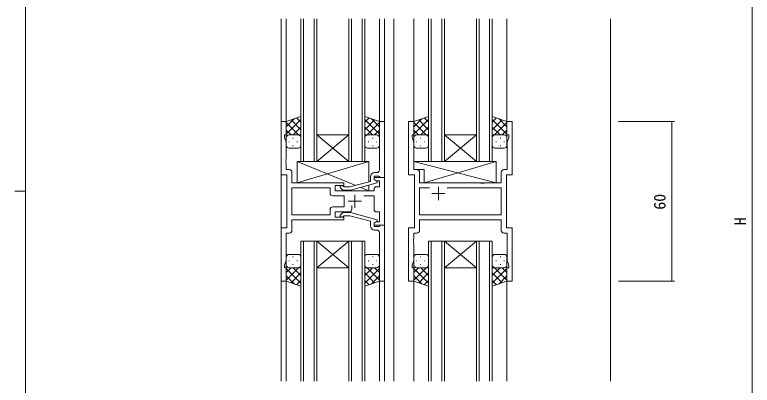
# Model space of a CAD drawing. Units: millimetres, scale not verified. Extents: x -567 to 567, y -403 to 403.
# Drawn here: x -566.7 to -289.3, y -49 to 90.5 of the extents above; entities that cross this region are included whole.
import ezdxf
from ezdxf.enums import TextEntityAlignment as Align

# ---------------------------------------------------------------- set-up
doc = ezdxf.new("R2010")
doc.units = ezdxf.units.MM
doc.header["$LTSCALE"] = 2
for name, color, linetype, lineweight in [('0-0_0', 2, 'Continuous', 9), ('0-1_USER1', 4, 'Continuous', 9), ('0-2_YKK_ZWAK', 6, 'Continuous', 9), ('0-4_YKK_12', 7, 'Continuous', 9), ('0-5_YKK_13', 7, 'Continuous', 9)]:
    doc.layers.add(name, color=color, linetype=linetype, lineweight=lineweight)
doc.styles.add('ＭＳ ゴシック', font='')
doc.styles.get('ＭＳ ゴシック').set_extended_font_data('MS Gothic')

msp = doc.modelspace()

# ---------------------------------------------------------------- linework, layer by layer
at = {"layer": '0-0_0'}
for p, q in [((-466.552, 88.987), (-466.552, -47.513)), ((-464.552, 88.987), (-464.552, 49.737)), ((-459.051, 35.237), (-459.051, 88.987)), ((-458.051, 88.987), (-458.051, 35.237)), ((-454.051, 35.237), (-454.051, 88.987)), ((-453.051, 88.987), (-453.051, 35.237)), ((-441.051, 35.237), (-441.051, 88.987)), ((-440.051, 88.987), (-440.051, 35.237)), ((-436.051, 35.237), (-436.051, 88.987)), ((-435.051, 88.987), (-435.051, 35.237)), ((-429.552, 88.987), (-429.552, 49.737)), ((-427.552, 88.987), (-427.552, -47.513)), ((-424.052, 88.987), (-424.052, -47.513)), ((-416.552, 88.987), (-416.552, 49.737)), ((-411.051, 35.237), (-411.051, 88.987)), ((-410.051, 88.987), (-410.051, 35.237)), ((-406.051, 35.237), (-406.051, 88.987)), ((-405.051, 88.987), (-405.051, 35.237)), ((-393.051, 35.237), (-393.051, 88.987)), ((-392.051, 88.987), (-392.051, 35.237)), ((-388.051, 35.237), (-388.051, 88.987)), ((-387.051, 88.987), (-387.051, 35.237)), ((-381.552, 88.987), (-381.552, 49.737)), ((-342.552, 88.987), (-342.552, -47.513)), ((-441.051, 35.237), (-453.051, 45.237)), ((-453.051, 35.237), (-441.051, 45.237)), ((-453.051, 45.237), (-441.051, 45.237)), ((-393.051, 35.237), (-405.051, 45.237)), ((-405.051, 35.237), (-393.051, 45.237)), ((-405.051, 45.237), (-393.051, 45.237)), ((-453.051, 35.237), (-459.051, 35.237)), ((-453.051, 35.237), (-441.051, 35.237)), ((-435.051, 35.237), (-441.051, 35.237)), ((-405.051, 35.237), (-411.051, 35.237)), ((-405.051, 35.237), (-393.051, 35.237)), ((-387.051, 35.237), (-393.051, 35.237)), ((-459.051, 5.236), (-459.051, -47.513)), ((-453.051, 5.236), (-459.051, 5.236)), ((-458.051, -47.513), (-458.051, 5.236)), ((-454.051, 5.236), (-454.051, -47.513)), ((-453.051, -47.513), (-453.051, 5.236)), ((-441.051, 5.236), (-453.051, -4.764)), ((-453.051, 5.236), (-441.051, -4.764)), ((-453.051, 5.236), (-441.051, 5.236)), ((-441.051, 5.236), (-441.051, -47.513)), ((-435.051, 5.236), (-441.051, 5.236)), ((-440.051, -47.513), (-440.051, 5.236)), ((-436.051, 5.236), (-436.051, -47.513)), ((-435.051, -47.513), (-435.051, 5.236)), ((-411.051, 5.236), (-411.051, -47.513)), ((-411.051, 5.236), (-411.051, -47.513)), ((-405.051, 5.236), (-411.051, 5.236)), ((-405.051, 5.236), (-411.051, 5.236)), ((-410.051, -47.513), (-410.051, 5.236)), ((-410.051, -47.513), (-410.051, 5.236)), ((-406.051, 5.236), (-406.051, -47.513)), ((-406.051, 5.236), (-406.051, -47.513)), ((-405.051, -47.513), (-405.051, 5.236)), ((-405.051, -47.513), (-405.051, 5.236)), ((-393.051, 5.236), (-405.051, -4.764)), ((-405.051, 5.236), (-393.051, -4.764)), ((-393.051, 5.236), (-405.051, -4.764)), ((-405.051, 5.236), (-393.051, -4.764)), ((-405.051, 5.236), (-393.051, 5.236)), ((-405.051, 5.236), (-393.051, 5.236)), ((-393.051, 5.236), (-393.051, -47.513)), ((-393.051, 5.236), (-393.051, -47.513)), ((-387.051, 5.236), (-393.051, 5.236)), ((-387.051, 5.236), (-393.051, 5.236)), ((-392.051, -47.513), (-392.051, 5.236)), ((-392.051, -47.513), (-392.051, 5.236)), ((-388.051, 5.236), (-388.051, -47.513)), ((-388.051, 5.236), (-388.051, -47.513)), ((-387.051, -47.513), (-387.051, 5.236)), ((-387.051, -47.513), (-387.051, 5.236)), ((-453.051, -4.764), (-441.051, -4.764)), ((-405.051, -4.764), (-393.051, -4.764)), ((-405.051, -4.764), (-393.051, -4.764)), ((-464.552, -9.263), (-464.552, -47.513)), ((-429.552, -9.263), (-429.552, -47.513)), ((-416.552, -9.263), (-416.552, -47.513)), ((-381.552, -9.263), (-381.552, -47.513))]:
    msp.add_line(p, q, dxfattribs=at)
at = {"layer": '0-1_USER1'}
for p, q in [((-459.052, 52.201), (-464.552, 50.237)), ((-464.552, 48.333), (-461.592, 51.294)), ((-464.552, 45.505), (-459.052, 51.005)), ((-464.552, 50.237), (-464.552, 44.237)), ((-459.052, 47.185), (-462.748, 50.881)), ((-459.052, 50.014), (-460.664, 51.626)), ((-459.052, 44.015), (-459.052, 52.201)), ((-435.054, 44.015), (-435.054, 52.201)), ((-435.054, 52.201), (-429.554, 50.237)), ((-435.054, 50.014), (-433.442, 51.626)), ((-429.554, 45.505), (-435.054, 51.005)), ((-435.054, 47.185), (-431.358, 50.881)), ((-429.554, 48.333), (-432.514, 51.294)), ((-429.554, 50.237), (-429.554, 44.237)), ((-411.052, 52.201), (-416.552, 50.237)), ((-416.552, 48.333), (-413.592, 51.294)), ((-416.552, 45.505), (-411.052, 51.005)), ((-416.552, 50.237), (-416.552, 44.237)), ((-411.052, 47.185), (-414.748, 50.881)), ((-411.052, 50.014), (-412.664, 51.626)), ((-411.052, 44.015), (-411.052, 52.201)), ((-387.054, 44.015), (-387.054, 52.201)), ((-387.054, 52.201), (-381.554, 50.237)), ((-387.054, 50.014), (-385.442, 51.626)), ((-381.554, 45.505), (-387.054, 51.005)), ((-387.054, 47.185), (-383.358, 50.881)), ((-381.554, 48.333), (-384.514, 51.294)), ((-381.554, 50.237), (-381.554, 44.237)), ((-459.932, 45.237), (-464.552, 49.857)), ((-461.992, 45.237), (-459.052, 48.177)), ((-432.114, 45.237), (-435.054, 48.177)), ((-434.174, 45.237), (-429.554, 49.857)), ((-411.932, 45.237), (-416.552, 49.857)), ((-413.992, 45.237), (-411.052, 48.177)), ((-384.114, 45.237), (-387.054, 48.177)), ((-386.174, 45.237), (-381.554, 49.857)), ((-462.761, 45.237), (-464.552, 47.029)), ((-463.552, 45.237), (-459.952, 45.237)), ((-463.152, 45.237), (-459.052, 45.237)), ((-459.164, 45.237), (-459.052, 45.348)), ((-434.942, 45.237), (-435.054, 45.348)), ((-430.954, 45.237), (-435.054, 45.237)), ((-430.554, 45.237), (-434.154, 45.237)), ((-431.345, 45.237), (-429.554, 47.029)), ((-414.761, 45.237), (-416.552, 47.029)), ((-415.552, 45.237), (-411.952, 45.237)), ((-415.152, 45.237), (-411.052, 45.237)), ((-411.164, 45.237), (-411.052, 45.348)), ((-386.942, 45.237), (-387.054, 45.348)), ((-382.954, 45.237), (-387.054, 45.237)), ((-382.554, 45.237), (-386.154, 45.237)), ((-383.345, 45.237), (-381.554, 47.029)), ((-464.552, 41.237), (-464.552, 44.237)), ((-463.632, 42.6), (-463.432, 42.6)), ((-462.217, 44.015), (-462.017, 44.015)), ((-460.602, 42.6), (-460.402, 42.6)), ((-459.052, 44.237), (-459.052, 41.237)), ((-435.054, 44.237), (-435.054, 41.237)), ((-433.504, 42.6), (-433.704, 42.6)), ((-431.889, 44.015), (-432.089, 44.015)), ((-430.474, 42.6), (-430.674, 42.6)), ((-429.554, 41.237), (-429.554, 44.237)), ((-416.552, 41.237), (-416.552, 44.237)), ((-415.632, 42.6), (-415.432, 42.6)), ((-414.217, 44.015), (-414.017, 44.015)), ((-412.602, 42.6), (-412.402, 42.6)), ((-411.052, 44.237), (-411.052, 41.237)), ((-387.054, 44.237), (-387.054, 41.237)), ((-385.504, 42.6), (-385.704, 42.6)), ((-383.889, 44.015), (-384.089, 44.015)), ((-382.474, 42.6), (-382.674, 42.6)), ((-381.554, 41.237), (-381.554, 44.237)), ((-460.052, 40.237), (-463.552, 40.237)), ((-462.217, 41.185), (-462.017, 41.185)), ((-434.054, 40.237), (-430.554, 40.237)), ((-431.889, 41.185), (-432.089, 41.185)), ((-412.052, 40.237), (-415.552, 40.237)), ((-414.217, 41.185), (-414.017, 41.185)), ((-386.054, 40.237), (-382.554, 40.237)), ((-383.889, 41.185), (-384.089, 41.185)), ((-438.366, 26.239), (-460.452, 35.237)), ((-460.452, 35.237), (-433.452, 35.237)), ((-460.452, 27.237), (-433.452, 35.237)), ((-460.452, 27.237), (-460.452, 35.237)), ((-433.452, 35.237), (-433.452, 27.556)), ((-385.627, 27.237), (-416.622, 35.236)), ((-385.627, 35.236), (-416.622, 35.236)), ((-416.622, 35.236), (-416.622, 32.236)), ((-412.627, 27.237), (-385.627, 35.236)), ((-385.627, 35.236), (-385.627, 27.237)), ((-412.627, 32.236), (-416.622, 32.236)), ((-412.627, 32.236), (-412.627, 27.237)), ((-442.952, 27.237), (-460.452, 27.237)), ((-442.952, 25.786), (-442.952, 27.237)), ((-385.627, 27.237), (-412.627, 27.237)), ((-460.052, 0.237), (-463.552, 0.237)), ((-434.054, 0.237), (-430.554, 0.237)), ((-412.052, 0.237), (-415.552, 0.237)), ((-412.052, 0.237), (-415.552, 0.237)), ((-386.054, 0.237), (-382.554, 0.237)), ((-386.054, 0.237), (-382.554, 0.237)), ((-464.552, -0.763), (-464.552, -3.763)), ((-463.632, -2.127), (-463.432, -2.127)), ((-462.217, -0.712), (-462.017, -0.712)), ((-460.602, -2.127), (-460.402, -2.127)), ((-459.052, -3.763), (-459.052, -0.763)), ((-435.054, -3.763), (-435.054, -0.763)), ((-433.504, -2.127), (-433.704, -2.127)), ((-431.889, -0.712), (-432.089, -0.712)), ((-430.474, -2.127), (-430.674, -2.127)), ((-429.554, -0.763), (-429.554, -3.763)), ((-416.552, -0.763), (-416.552, -3.763)), ((-416.552, -0.763), (-416.552, -3.763)), ((-415.632, -2.127), (-415.432, -2.127)), ((-415.632, -2.127), (-415.432, -2.127)), ((-414.217, -0.712), (-414.017, -0.712)), ((-414.217, -0.712), (-414.017, -0.712)), ((-412.602, -2.127), (-412.402, -2.127)), ((-412.602, -2.127), (-412.402, -2.127)), ((-411.052, -3.763), (-411.052, -0.763)), ((-411.052, -3.763), (-411.052, -0.763)), ((-387.054, -3.763), (-387.054, -0.763)), ((-387.054, -3.763), (-387.054, -0.763)), ((-385.504, -2.127), (-385.704, -2.127)), ((-385.504, -2.127), (-385.704, -2.127)), ((-383.889, -0.712), (-384.089, -0.712)), ((-383.889, -0.712), (-384.089, -0.712)), ((-382.474, -2.127), (-382.674, -2.127)), ((-382.474, -2.127), (-382.674, -2.127)), ((-381.554, -0.763), (-381.554, -3.763)), ((-381.554, -0.763), (-381.554, -3.763)), ((-464.552, -9.763), (-464.552, -3.763)), ((-462.761, -4.763), (-464.552, -6.555)), ((-459.932, -4.763), (-464.552, -9.383)), ((-464.552, -5.031), (-459.052, -10.531)), ((-463.552, -4.763), (-459.952, -4.763)), ((-463.152, -4.763), (-459.052, -4.763)), ((-462.217, -3.542), (-462.017, -3.542)), ((-461.992, -4.763), (-459.052, -7.703)), ((-459.164, -4.763), (-459.052, -4.875)), ((-459.052, -3.542), (-459.052, -11.727)), ((-435.054, -3.542), (-435.054, -11.727)), ((-434.942, -4.763), (-435.054, -4.875)), ((-430.954, -4.763), (-435.054, -4.763)), ((-432.114, -4.763), (-435.054, -7.703)), ((-429.554, -5.031), (-435.054, -10.531)), ((-434.174, -4.763), (-429.554, -9.383)), ((-430.554, -4.763), (-434.154, -4.763)), ((-431.889, -3.542), (-432.089, -3.542)), ((-431.345, -4.763), (-429.554, -6.555)), ((-429.554, -9.763), (-429.554, -3.763)), ((-416.552, -9.763), (-416.552, -3.763)), ((-416.552, -9.763), (-416.552, -3.763)), ((-414.761, -4.763), (-416.552, -6.555)), ((-411.932, -4.763), (-416.552, -9.383)), ((-414.761, -4.763), (-416.552, -6.555)), ((-411.932, -4.763), (-416.552, -9.383)), ((-416.552, -5.031), (-411.052, -10.531)), ((-416.552, -5.031), (-411.052, -10.531)), ((-415.552, -4.763), (-411.952, -4.763)), ((-415.552, -4.763), (-411.952, -4.763)), ((-415.152, -4.763), (-411.052, -4.763)), ((-415.152, -4.763), (-411.052, -4.763)), ((-414.217, -3.542), (-414.017, -3.542)), ((-414.217, -3.542), (-414.017, -3.542)), ((-413.992, -4.763), (-411.052, -7.703)), ((-413.992, -4.763), (-411.052, -7.703)), ((-411.164, -4.763), (-411.052, -4.875)), ((-411.164, -4.763), (-411.052, -4.875)), ((-411.052, -3.542), (-411.052, -11.727)), ((-411.052, -3.542), (-411.052, -11.727)), ((-387.054, -3.542), (-387.054, -11.727)), ((-387.054, -3.542), (-387.054, -11.727)), ((-386.942, -4.763), (-387.054, -4.875)), ((-386.942, -4.763), (-387.054, -4.875)), ((-384.114, -4.763), (-387.054, -7.703)), ((-384.114, -4.763), (-387.054, -7.703)), ((-382.954, -4.763), (-387.054, -4.763)), ((-382.954, -4.763), (-387.054, -4.763)), ((-381.554, -5.031), (-387.054, -10.531)), ((-381.554, -5.031), (-387.054, -10.531)), ((-386.174, -4.763), (-381.554, -9.383)), ((-386.174, -4.763), (-381.554, -9.383)), ((-382.554, -4.763), (-386.154, -4.763)), ((-382.554, -4.763), (-386.154, -4.763)), ((-383.889, -3.542), (-384.089, -3.542)), ((-383.889, -3.542), (-384.089, -3.542)), ((-383.345, -4.763), (-381.554, -6.555)), ((-383.345, -4.763), (-381.554, -6.555)), ((-381.554, -9.763), (-381.554, -3.763)), ((-381.554, -9.763), (-381.554, -3.763)), ((-464.552, -7.86), (-461.592, -10.821)), ((-459.052, -6.712), (-462.748, -10.408)), ((-435.054, -6.712), (-431.358, -10.408)), ((-429.554, -7.86), (-432.514, -10.821)), ((-416.552, -7.86), (-413.592, -10.821)), ((-416.552, -7.86), (-413.592, -10.821)), ((-411.052, -6.712), (-414.748, -10.408)), ((-411.052, -6.712), (-414.748, -10.408)), ((-387.054, -6.712), (-383.358, -10.408)), ((-387.054, -6.712), (-383.358, -10.408)), ((-381.554, -7.86), (-384.514, -10.821)), ((-381.554, -7.86), (-384.514, -10.821)), ((-459.052, -11.727), (-464.552, -9.763)), ((-459.052, -9.54), (-460.664, -11.152)), ((-435.054, -9.54), (-433.442, -11.152)), ((-435.054, -11.727), (-429.554, -9.763)), ((-411.052, -11.727), (-416.552, -9.763)), ((-411.052, -11.727), (-416.552, -9.763)), ((-411.052, -9.54), (-412.664, -11.152)), ((-411.052, -9.54), (-412.664, -11.152)), ((-387.054, -9.54), (-385.442, -11.152)), ((-387.054, -9.54), (-385.442, -11.152)), ((-387.054, -11.727), (-381.554, -9.763)), ((-387.054, -11.727), (-381.554, -9.763))]:
    msp.add_line(p, q, dxfattribs=at)
for points in [[(-433.452, 26.313), (-433.452, 24.237), (-436.527, 25.489)], [(-433.452, 24.237), (-442.952, 24.237), (-442.952, 24.437)]]:
    msp.add_lwpolyline(points, dxfattribs=at)
for centre, start, end in [((-463.552, 44.237), 90, 180), ((-463.552, 44.237), 90, 180), ((-460.052, 44.237), 360, 90), ((-460.052, 44.237), 360, 90), ((-434.054, 44.237), 90, 180), ((-434.054, 44.237), 90, 180), ((-430.554, 44.237), 0, 90), ((-430.554, 44.237), 0, 90), ((-415.552, 44.237), 90, 180), ((-415.552, 44.237), 90, 180), ((-412.052, 44.237), 360, 90), ((-412.052, 44.237), 360, 90), ((-386.054, 44.237), 90, 180), ((-386.054, 44.237), 90, 180), ((-382.554, 44.237), 0, 90), ((-382.554, 44.237), 0, 90), ((-463.552, 41.237), 180, 270), ((-460.052, 41.237), 270, 360), ((-434.054, 41.237), 180, 270), ((-430.554, 41.237), 270, 0), ((-415.552, 41.237), 180, 270), ((-412.052, 41.237), 270, 360), ((-386.054, 41.237), 180, 270), ((-382.554, 41.237), 270, 0), ((-463.552, -0.763), 90, 180), ((-460.052, -0.763), 0, 90), ((-434.054, -0.763), 90, 180), ((-430.554, -0.763), 360, 90), ((-415.552, -0.763), 90, 180), ((-415.552, -0.763), 90, 180), ((-412.052, -0.763), 0, 90), ((-412.052, -0.763), 0, 90), ((-386.054, -0.763), 90, 180), ((-386.054, -0.763), 90, 180), ((-382.554, -0.763), 360, 90), ((-382.554, -0.763), 360, 90), ((-463.552, -3.763), 180, 270), ((-463.552, -3.763), 180, 270), ((-460.052, -3.763), 270, 0), ((-460.052, -3.763), 270, 0), ((-434.054, -3.763), 180, 270), ((-434.054, -3.763), 180, 270), ((-430.554, -3.763), 270, 360), ((-430.554, -3.763), 270, 360), ((-415.552, -3.763), 180, 270), ((-415.552, -3.763), 180, 270), ((-415.552, -3.763), 180, 270), ((-415.552, -3.763), 180, 270), ((-412.052, -3.763), 270, 0), ((-412.052, -3.763), 270, 0), ((-412.052, -3.763), 270, 0), ((-412.052, -3.763), 270, 0), ((-386.054, -3.763), 180, 270), ((-386.054, -3.763), 180, 270), ((-386.054, -3.763), 180, 270), ((-386.054, -3.763), 180, 270), ((-382.554, -3.763), 270, 360), ((-382.554, -3.763), 270, 360), ((-382.554, -3.763), 270, 360), ((-382.554, -3.763), 270, 360)]:
    msp.add_arc(centre, 1, start, end, dxfattribs=at)
at = {"layer": '0-2_YKK_ZWAK'}
for p, q in [((-289.252, 180.737), (-289.252, -155.263)), ((-339.552, 50.237), (-318.555, 50.237)), ((-319.555, -9.763), (-319.555, 50.237)), ((-339.552, -9.763), (-318.555, -9.763))]:
    msp.add_line(p, q, dxfattribs=at)
for centre, start, end in [((-319.555, 50.237), 90, 270), ((-319.555, 50.237), 270, 90), ((-319.555, -9.763), 90, 270), ((-319.555, -9.763), 270, 90)]:
    msp.add_arc(centre, 0.106, start, end, dxfattribs=at)
at = {"layer": '0-4_YKK_12'}
for p, q in [((-430.552, 31.037), (-431.352, 31.037)), ((-407.352, 25.737), (-407.352, 20.737)), ((-404.002, 25.307), (-383.682, 25.307)), ((-438.752, 22.737), (-438.752, 17.737)), ((-404.852, 23.237), (-409.852, 23.237)), ((-441.252, 20.237), (-436.252, 20.237)), ((-439.902, 17.237), (-439.902, 18.676)), ((-383.682, 9.307), (-383.682, 13.237)), ((-430.552, 9.437), (-431.352, 9.437))]:
    msp.add_line(p, q, dxfattribs=at)
for points in [[(-463.422, 32.167), (-464.622, 32.167), (-464.622, 34.279), (-464.742, 34.462), (-464.742, 35.012), (-464.622, 35.195), (-464.622, 35.279), (-464.742, 35.462), (-464.742, 36.012), (-464.622, 36.195), (-464.622, 42.506), (-465.252, 44.237), (-465.252, 45.237), (-464.552, 45.237), (-464.552, 50.237), (-466.552, 50.237), (-466.552, 30.237), (-464.352, 30.237), (-464.352, 10.237), (-466.552, 10.237), (-466.552, -9.763), (-464.552, -9.763), (-464.552, -4.763), (-465.252, -4.763), (-465.252, -3.763), (-464.622, -2.032), (-464.622, 8.307), (-463.422, 8.307)], [(-427.552, 29.237), (-427.552, 50.237), (-429.552, 50.237), (-429.552, 36.195), (-429.432, 36.012), (-429.432, 35.462), (-429.552, 35.279), (-429.552, 35.195), (-429.432, 35.012), (-429.432, 34.462), (-429.552, 34.279), (-429.552, 32.037)], [(-415.422, 8.307), (-416.622, 8.307), (-416.622, 6.195), (-416.742, 6.012), (-416.742, 5.462), (-416.622, 5.279), (-416.622, 5.195), (-416.742, 5.012), (-416.742, 4.462), (-416.622, 4.279), (-416.622, -2.032), (-417.252, -3.763), (-417.252, -4.763), (-416.552, -4.763), (-416.552, -9.763), (-418.552, -9.763), (-418.552, 10.237), (-416.352, 10.237), (-416.352, 30.237), (-418.552, 30.237), (-418.552, 50.237), (-416.552, 50.237), (-416.552, 45.237), (-417.252, 45.237), (-417.252, 44.237), (-416.622, 42.506), (-416.622, 32.167), (-415.422, 32.167)], [(-382.682, 32.167), (-381.482, 32.167), (-381.482, 42.506), (-380.852, 44.237), (-380.852, 45.237), (-381.552, 45.237), (-381.552, 50.237), (-379.552, 50.237), (-379.552, 30.237), (-381.752, 30.237), (-381.752, 10.237), (-379.552, 10.237), (-379.552, -9.763), (-381.552, -9.763), (-381.552, -4.763), (-380.852, -4.763), (-380.852, -3.763), (-381.482, -2.032), (-381.482, 8.307), (-382.682, 8.307)], [(-431.552, 24.737), (-431.552, 24.237), (-446.152, 24.237), (-446.152, 26.237), (-442.952, 26.237), (-442.952, 27.237), (-462.422, 27.237), (-462.422, 31.167)], [(-414.422, 31.167), (-414.422, 27.237), (-391.423, 27.237), (-391.232, 27.094), (-390.273, 27.094), (-390.082, 27.237), (-383.682, 27.237), (-383.682, 31.167)], [(-444.076, 25.213), (-443.3, 24.437), (-440.455, 24.437), (-430.352, 27.144), (-430.352, 27.744), (-431.552, 28.437), (-431.552, 29.737), (-429.752, 29.737), (-429.552, 29.537), (-429.252, 29.237), (-427.552, 29.237)], [(-432.852, 29.537), (-432.852, 27.716), (-440.613, 25.637), (-442.803, 25.637), (-443.228, 26.061)], [(-430.552, 16.237), (-429.482, 16.237), (-429.482, 12.537), (-430.686, 12.537), (-431.552, 12.037), (-431.552, 11.237), (-427.552, 11.237), (-427.552, 29.237), (-431.552, 29.237), (-431.552, 28.437), (-430.686, 27.937), (-429.482, 27.937), (-429.482, 25.737), (-430.552, 25.737)], [(-448.082, 15.167), (-462.422, 15.167), (-462.422, 25.307), (-448.082, 25.307), (-448.082, 23.307)], [(-404.002, 25.307), (-383.682, 25.307), (-383.682, 15.167), (-414.422, 15.167), (-414.422, 25.307), (-410.703, 25.307)], [(-447.082, 22.307), (-442.752, 22.307), (-442.752, 18.167), (-447.082, 18.167)], [(-435.402, 22.307), (-431.552, 22.307), (-431.552, 17.237)], [(-448.082, 17.167), (-448.082, 15.167), (-462.422, 15.167)], [(-462.422, 9.307), (-462.422, 13.237), (-442.952, 13.237), (-442.952, 14.237), (-446.152, 14.237), (-446.152, 16.237), (-440.902, 16.237)], [(-444.076, 15.261), (-443.3, 16.037), (-440.455, 16.037), (-430.352, 13.33), (-430.352, 12.73), (-431.552, 12.037), (-431.552, 10.737), (-429.752, 10.737), (-429.552, 10.937), (-429.252, 11.237), (-427.552, 11.237)], [(-432.852, 10.937), (-432.852, 12.757), (-440.613, 14.837), (-442.803, 14.837), (-443.228, 14.413)], [(-427.552, 11.237), (-427.552, -9.763), (-429.552, -9.763), (-429.552, 4.279), (-429.432, 4.462), (-429.432, 5.012), (-429.552, 5.195), (-429.552, 5.279), (-429.432, 5.462), (-429.432, 6.012), (-429.552, 6.195), (-429.552, 8.437)], [(-383.682, 13.237), (-414.422, 13.237), (-414.422, 9.307)]]:
    msp.add_lwpolyline(points, dxfattribs=at)
for centre, radius, start, end in [((-463.422, 31.167), 1, 0.00001, 89.99999), ((-431.352, 29.537), 1.5, 90.00001, 179.99999), ((-430.552, 32.037), 1, 270.00001, 359.99999), ((-415.422, 31.167), 1, 0.00001, 89.99999), ((-382.682, 31.167), 1, 90.00001, 179.99999), ((-443.652, 25.637), 0.6, 44.99999, 225.00001), ((-430.552, 24.737), 1, 90.00001, 179.99999), ((-447.082, 23.307), 1, 180.00001, 269.99999), ((-447.082, 17.167), 1, 90.00001, 179.99999), ((-440.902, 17.237), 1, 270.00001, 359.99999), ((-430.552, 17.237), 1, 180.00001, 269.99999), ((-443.652, 14.837), 0.6, 134.99999, 315.00001), ((-463.422, 9.307), 1, 270.00001, 359.99999), ((-431.352, 10.937), 1.5, 180.00001, 269.99999), ((-430.552, 8.437), 1, 0.00001, 89.99999), ((-415.422, 9.307), 1, 270.00001, 359.99999), ((-382.682, 9.307), 1, 180.00001, 269.99999)]:
    msp.add_arc(centre, radius, start, end, dxfattribs=at)
at = {"layer": '0-5_YKK_13'}
for p, q in [((-562.726, -351), (-562.726, 399)), ((-566.726, 24), (-562.726, 24))]:
    msp.add_line(p, q, dxfattribs=at)

# ---------------------------------------------------------------- texts
at = {"layer": '0-2_YKK_ZWAK', "style": 'ＭＳ ゴシック'}
for s, p in [('60', (-320.555, 17.069)), ('H', (-290.252, 11.189))]:
    msp.add_text(s, height=4.399, rotation=90, dxfattribs=at).set_placement(p, align=Align.BOTTOM_LEFT)

doc.saveas('drawing.dxf')
